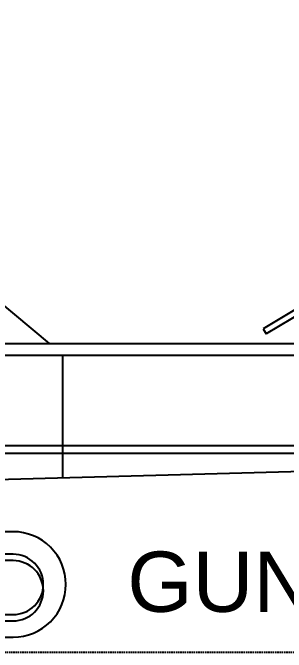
# Model space of a CAD drawing. Extents: x -79364 to 3230, y 28528 to 72157.
# Drawn here: x -46222 to -45314, y 55405 to 57528 of the extents above; entities that cross this region are included whole.
import ezdxf

# ---------------------------------------------------------------- set-up
doc = ezdxf.new("R2010")
doc.units = 0
doc.header["$LTSCALE"] = 500
doc.linetypes.add('DASHED', pattern=[0.75, 0.5, -0.25])
doc.layers.get('0').update_dxf_attribs({"linetype": 'CONTINUOUS'})
for name, color, linetype in [('S0CO1', 1, 'CONTINUOUS'), ('S0CO2', 2, 'CONTINUOUS'), ('S0CO3', 3, 'CONTINUOUS'), ('S0DA1', 1, 'DASHED')]:
    doc.layers.add(name, color=color, linetype=linetype)
doc.styles.add('ROMANS', font='romans.shx', dxfattribs={"height": 200})

# ---------------------------------------------------------------- blocks, each defined once
blk = doc.blocks.new('KLYSS300X200')
at = {"layer": 'S0CO2'}
for points in [[(-49.6, -175.3), (50.4, -175.3, 0.414214), (225.4, -0.3, 0.414214), (50.4, 174.7), (-49.6, 174.7, 0.414214), (-224.6, -0.3, 0.414214)], [(-49.6, -100.3), (50.4, -100.3, 0.414214), (150.4, -0.3), (150.4, -0.3, 0.414214), (50.4, 99.7), (-49.6, 99.7, 0.414214), (-149.6, -0.3), (-149.6, -0.3, 0.414214)]]:
    blk.add_lwpolyline(points, format="xyb", close=True, dxfattribs=at)

msp = doc.modelspace()

# ---------------------------------------------------------------- linework, layer by layer
at = {"color": 0, "ltscale": 0.2}
for p, q in [((-45095.94, 56654.84), (-45390.568, 56479.352)), ((-45085.706, 56637.657), (-45380.333, 56462.169)), ((-45390.568, 56479.352), (-45380.333, 56462.169))]:
    msp.add_line(p, q, dxfattribs=at)
at = {"layer": 'S0CO1', "color": 0}
for p, q in [((-55668.562, 56430.24), (-37567.336, 56430.24)), ((-37567.336, 56390.24), (-55668.562, 56390.24)), ((-43280.823, 56090.24), (-55668.562, 56090.24)), ((-43270.823, 56065.24), (-55668.562, 56065.24))]:
    msp.add_line(p, q, dxfattribs=at)
at = {"layer": 'S0CO2', "color": 0}
msp.add_lwpolyline([(-46320.823, 55509.189), (-46220.823, 55509.189, 0.41421356), (-46120.823, 55609.189), (-46120.823, 55609.189, 0.41421356), (-46220.823, 55709.189), (-46320.823, 55709.189, 0.41421356), (-46420.823, 55609.189), (-46420.823, 55609.189, 0.41421356)], format="xyb", close=True, dxfattribs=at)
at = {"layer": 'S0CO3', "color": 0}
for p, q in [((-47421.943, 57528.16), (-46101.71, 56430.24)), ((-46056.256, 55983.823), (-46056.256, 56390.24)), ((-37508.885, 56207.994), (-49328.536, 55898.001))]:
    msp.add_line(p, q, dxfattribs=at)
at = {"layer": 'S0DA1', "color": 0, "linetype": 'DASHED', "ltscale": 0.02}
msp.add_line((-60470.823, 55405.24), (-38156.531, 55405.24), dxfattribs=at)

# ---------------------------------------------------------------- block references
at = {"layer": 'S0CO2', "color": 0}
msp.add_blockref('KLYSS300X200', (-46271.265, 55630.569, 0), dxfattribs=at)

# ---------------------------------------------------------------- texts
at = {"layer": 'S0CO2', "color": 0, "insert": (-45841.882, 55739.293), "char_height": 200, "attachment_point": 1, "style": 'ROMANS'}
msp.add_mtext('{\\fArial|b0|i0|c0|p34;GUNNERUS}', dxfattribs=at)

doc.saveas('drawing.dxf')
